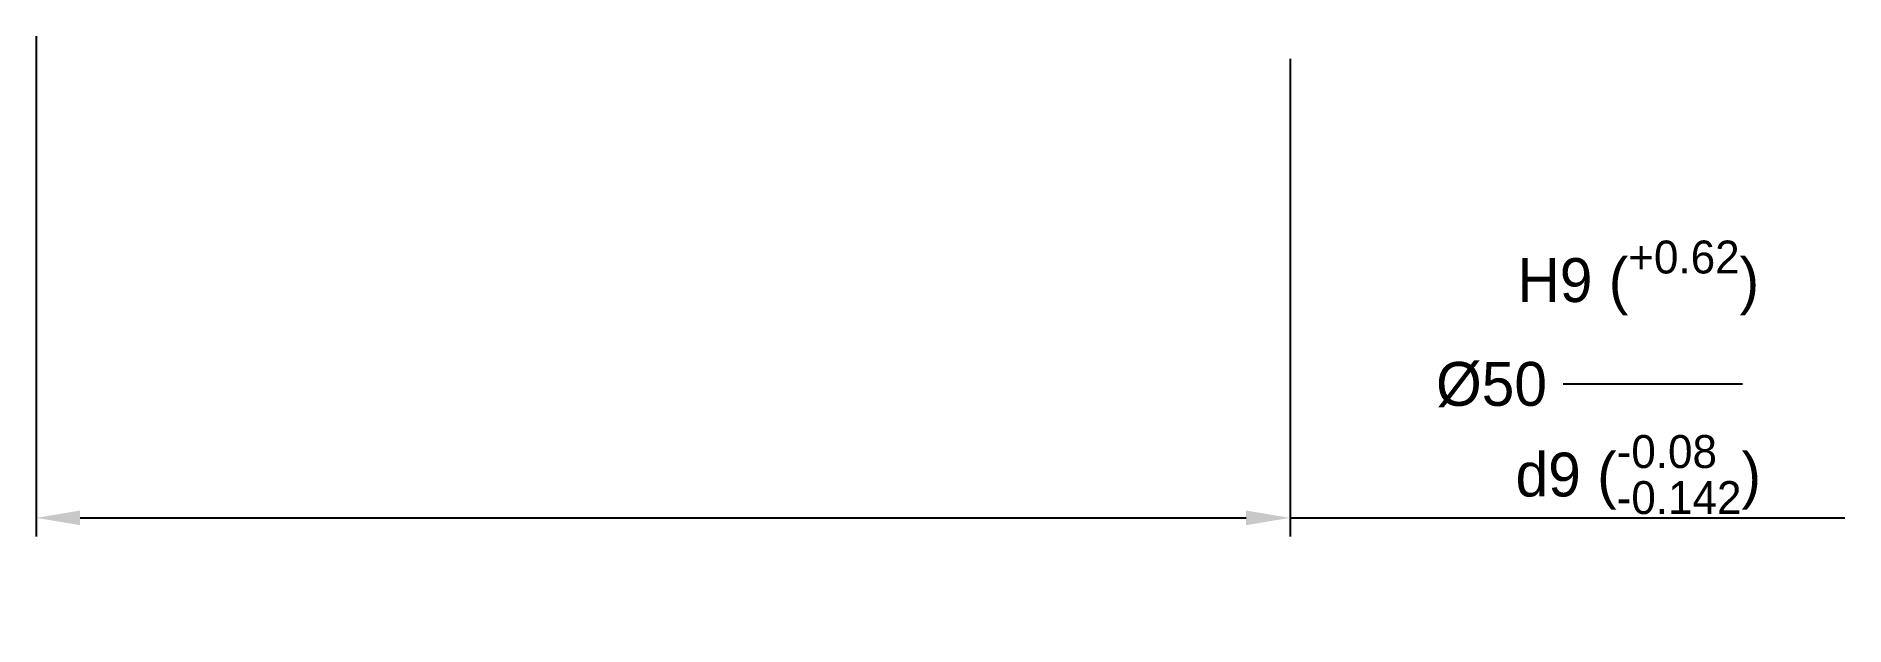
# Model space of a CAD drawing. Header units: millimetres. Extents: x -50 to 22.1, y -22.6 to 0.9.
import ezdxf

# ---------------------------------------------------------------- set-up
doc = ezdxf.new("R2010")
doc.units = ezdxf.units.MM
doc.header["$LTSCALE"] = 10
doc.layers.add('d', color=7, linetype='Continuous')
doc.styles.add('t', font='es_win.shx', dxfattribs={"bigfont": 'my_b_f.shx'})
doc.dimstyles.new('2_1', dxfattribs={"dimscale": 0.5, "dimtxt": 3.5, "dimasz": 3.5, "dimexe": 1.5, "dimexo": 0, "dimgap": 1.5, "dimtad": 3, "dimtoh": 1, "dimtxsty": 't', "dimcen": 0, "dimaunit": 1, "dimadec": 1, "dimazin": 0, "dimtfac": 1, "dimtmove": 0, "dimatfit": 2, "dimfxl": 1, "dimarcsym": 0})

# ---------------------------------------------------------------- blocks, each defined once
blk = doc.blocks.new('*D1')
at = {"layer": 'd', "color": 0, "lineweight": -2, "transparency": 16777216}
for p, q in [((-50, 0.9), (-50, -19.069)), ((0, 0), (0, -19.069)), ((-48.25, -18.319), (-1.75, -18.319)), ((0, -18.319), (22.125, -18.319))]:
    blk.add_line(p, q, dxfattribs=at)
at = {"layer": 'd', "color": 0, "transparency": 16777216}
for points in [[(-48.25, -18.027), (-48.25, -18.61), (-50, -18.319)], [(-1.75, -18.027), (-1.75, -18.61), (0, -18.319)]]:
    blk.add_solid(points, dxfattribs=at)
at = {"layer": 'DEFPOINTS', "color": 0, "transparency": 16777216}
for p in [(-50, 0.9), (0, 0), (0, -18.319)]:
    blk.add_point(p, dxfattribs=at)
at = {"layer": 'd', "color": 0, "transparency": 16777216, "insert": (11.938, -12.711), "char_height": 1.75, "attachment_point": 5, "style": 't'}
blk.add_mtext('\\A1;      H9 ({\\A1\\H0.75x;\\S+0.62^ ;})\\P%%c50 {\\S           /;}\\P      d9 ({\\A1\\H0.75x;\\S-0.08^ -0.142;})', dxfattribs=at)

msp = doc.modelspace()

# ---------------------------------------------------------------- dimensions: what is measured, and where the dimension line sits
at = {"layer": 'd'}
dim = msp.add_linear_dim(base=(0, -18.319), p1=(-50, 0.9), p2=(0, 0), text='\\A1;      H9 ({\\A1\\H0.75x;\\S+0.62^ ;})\\P%%c<> {\\S           /;}\\P      d9 ({\\A1\\H0.75x;\\S-0.08^ -0.142;})', dimstyle='2_1', dxfattribs=at)
dim.commit()
dim.dimension.update_dxf_attribs({"geometry": '*D1', "text_midpoint": (11.938, -18.319), "dimtype": 160})

doc.saveas('drawing.dxf')
